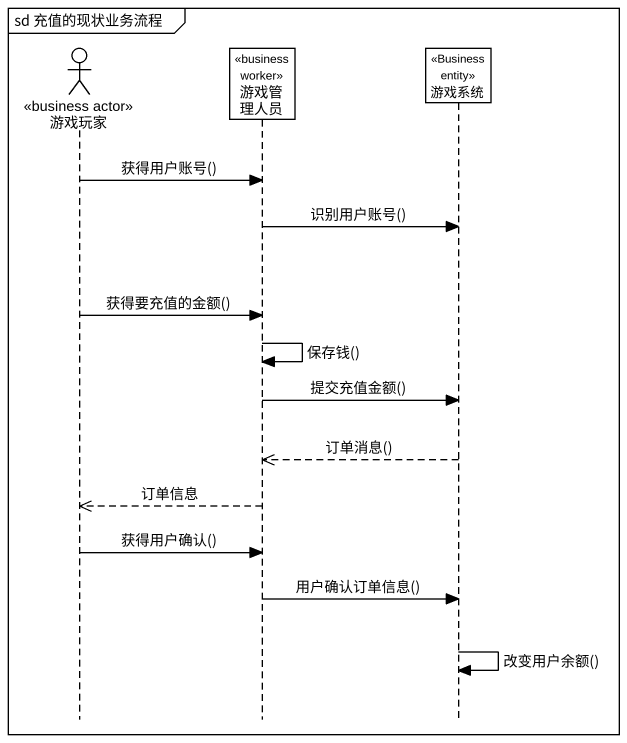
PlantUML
@startuml
mainframe sd 充值的现状业务流程
hide footbox
actor 游戏玩家 <<business actor>>
participant 游戏管理人员 <<business worker>>
participant 游戏系统 <<Business entity>>

游戏玩家 -> 游戏管理人员 : 获得用户账号()
游戏管理人员 -> 游戏系统 : 识别用户账号()
游戏玩家 -> 游戏管理人员 : 获得要充值的金额()
游戏管理人员 -> 游戏管理人员 : 保存钱()
游戏管理人员 -> 游戏系统 : 提交充值金额()
游戏系统 -->> 游戏管理人员 : 订单消息()
游戏管理人员 -->> 游戏玩家 : 订单信息
游戏玩家 -> 游戏管理人员 : 获得用户确认()
游戏管理人员 -> 游戏系统 : 用户确认订单信息()
游戏系统 -> 游戏系统 : 改变用户余额()
@enduml
